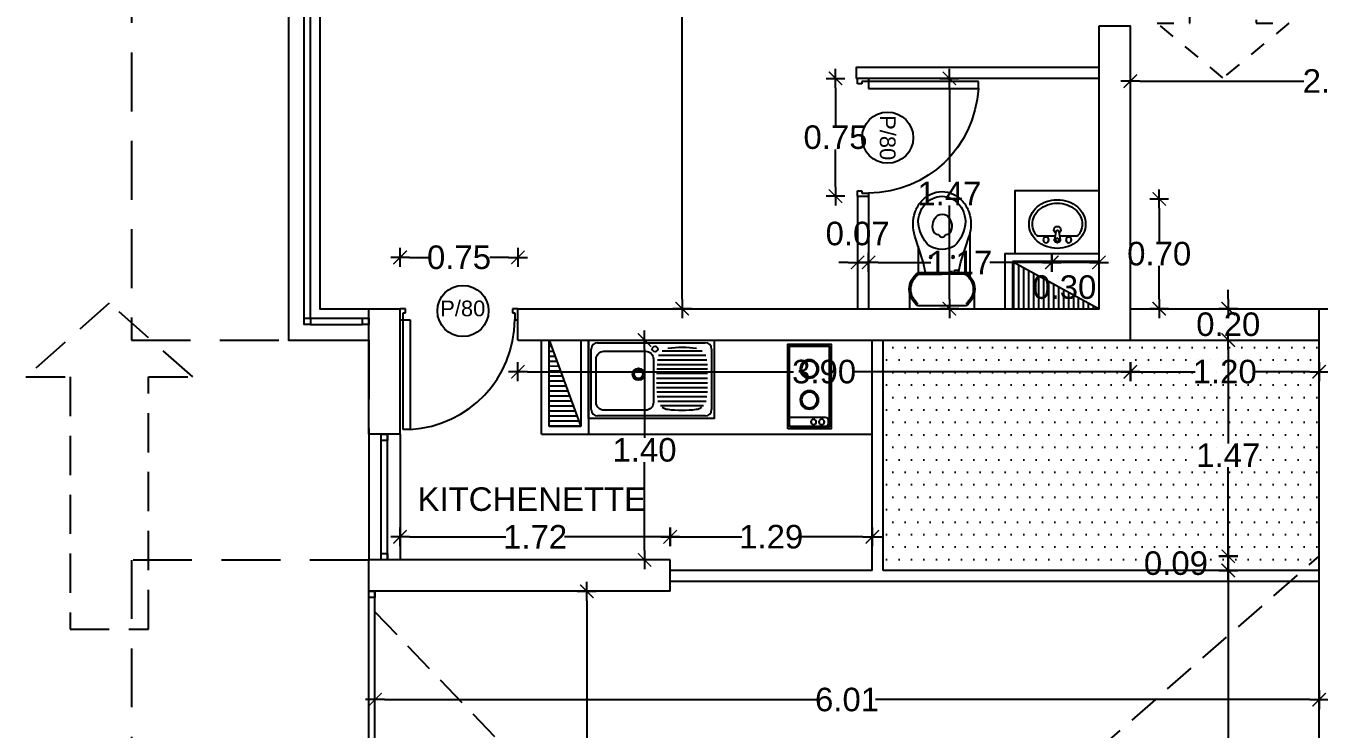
# Model space of a CAD drawing. Header units: millimetres. Extents: x 1217 to 2428, y 234 to 644.
# Drawn here: x 2356.4 to 2364.63, y 408.39 to 412.87 of the extents above; entities that cross this region are included whole.
import ezdxf

# ---------------------------------------------------------------- set-up
doc = ezdxf.new("R2010")
doc.units = ezdxf.units.MM
doc.linetypes.add('HIDDEN', pattern=[0.375, 0.25, -0.125])
doc.linetypes.add('HIDDEN2', pattern=[0.1875, 0.125, -0.0625])
doc.layers.get('0').update_dxf_attribs({"lineweight": 5})
for name, color, linetype in [('0.1', 251, 'Continuous'), ('0.2', 2, 'Continuous'), ('0.3', 6, 'Continuous'), ('ARTEFACTOS', 4, 'Continuous'), ('COTAS INTERIORES', 3, 'Continuous'), ('Muebles', 8, 'Continuous'), ('MURO', 5, 'Continuous'), ('muros', 7, 'Continuous'), ('PUERTAS', 2, 'Continuous'), ('SHAFT', 3, 'Continuous'), ('Texto', 1, 'Continuous')]:
    doc.layers.add(name, color=color, linetype=linetype)
doc.styles.add('INTERARQ', font='arial.ttf')
doc.styles.get("Standard").update_dxf_attribs({"font": 'arial.ttf'})
doc.dimstyles.new('ESCALA_1-50', dxfattribs={"dimtxt": 0.15, "dimasz": 0.06, "dimexe": 0.18, "dimexo": 0.0625, "dimgap": 0, "dimtad": 0, "dimtih": 1, "dimtoh": 1, "dimzin": 0, "dimdsep": 46, "dimtxsty": 'INTERARQ', "dimblk": 'DIMTICK', "dimcen": 0, "dimse1": 1, "dimse2": 1, "dimclrd": 256, "dimclre": 1, "dimclrt": 2, "dimadec": 0, "dimazin": 0, "dimtfac": 4.5, "dimtofl": 0, "dimtmove": 2, "dimatfit": 3, "dimldrblk": 'DIMTICK', "dimfxl": 1, "dimtolj": 1, "dimtzin": 0, "dimarcsym": 0})

# ---------------------------------------------------------------- blocks, each defined once
blk = doc.blocks.new('LAVPLATO')
at = {"layer": 'ARTEFACTOS'}
for p, q in [((-0.383, -0.443), (-0.383, -0.057)), ((-0.343, -0.017), (0.343, -0.017)), ((0.0694, -0.0675), (0.3226, -0.0675)), ((0.383, -0.057), (0.383, -0.443)), ((0.0357, -0.1545), (0.3563, -0.1545)), ((0.0387, -0.1255), (0.3533, -0.1255)), ((0.0458, -0.0965), (0.3462, -0.0965)), ((0.0315, -0.2115), (0.3574, -0.2115)), ((0.0319, -0.2415), (0.3578, -0.2415)), ((0.0338, -0.1835), (0.3582, -0.1835)), ((0.0323, -0.2715), (0.3582, -0.2715)), ((0.0327, -0.3015), (0.3578, -0.3015)), ((0.0342, -0.3305), (0.3563, -0.3305)), ((0.0342, -0.3305), (0.3563, -0.3305)), ((0.0369, -0.3595), (0.3536, -0.3595)), ((0.0369, -0.3595), (0.3536, -0.3595)), ((0.0416, -0.3885), (0.3489, -0.3885)), ((0.343, -0.483), (-0.343, -0.483)), ((0.0586, -0.4175), (0.3319, -0.4175))]:
    blk.add_line(p, q, dxfattribs=at)
blk.add_lwpolyline([(-0.4, 0), (0.4, 0), (0.4, -0.5), (-0.4, -0.5)], close=True, dxfattribs=at)
blk.add_lwpolyline([(-0.302, -0.0709), (-0.037, -0.0709, -0.414214), (0.013, -0.1209), (0.013, -0.3965, -0.414214), (-0.037, -0.4465), (-0.302, -0.4465, -0.414214), (-0.352, -0.3965), (-0.352, -0.1209, -0.414214)], format="xyb", close=True, dxfattribs=at)
for centre, radius in [((0.023, -0.057), 0.0175), ((-0.082, -0.2175), 0.038), ((-0.082, -0.2175), 0.0275)]:
    blk.add_circle(centre, radius, dxfattribs=at)
for centre, radius, start, end in [((-0.343, -0.057), 0.04, 90, 180), ((0.196, -0.7978), 0.75, 83.02075, 96.97925), ((0.343, -0.057), 0.04, 360, 90), ((-0.343, -0.443), 0.04, 180, 270), ((0.1132, -0.3662), 0.075, 233.56948, 263.02075), ((0.1952, 0.3038), 0.75, 263.02075, 276.97925), ((0.2773, -0.3662), 0.075, 276.97925, 306.43052), ((0.343, -0.443), 0.04, 270, 360)]:
    blk.add_arc(centre, radius, start, end, dxfattribs=at)
blk = doc.blocks.new('Van1-pla')
at = {"color": 8}
for p, q in [((-2.2, 42.3), (-18, 42.3)), ((-1.4, 38), (-2.7, 45.5)), ((1, 38), (2.3, 45.5)), ((17.6, 42.3), (1.7, 42.3))]:
    blk.add_line(p, q, dxfattribs=at)
blk.add_lwpolyline([(-25.2, 31.5, 0.112687), (-23.4, 23.4, 0.103282), (-17.9, 16.3, 0.092276), (-9.9, 11.7, 0.085761), (-0.2, 10, 0.085761), (9.5, 11.7, 0.092276), (17.5, 16.3, 0.103282), (22.9, 23.4, 0.112687), (24.8, 31.5, 0.112687), (22.9, 39.6, 0.103282), (17.5, 46.7, 0.092276), (9.5, 51.3, 0.085761), (-0.2, 53, 0.085761), (-9.9, 51.3, 0.092276), (-17.9, 46.7, 0.103282), (-23.4, 39.6, 0.112687)], format="xyb", close=True, dxfattribs=at)
for points in [[(-18, 42.3, 0.063934), (-20.7, 38.3, 0.112687), (-22.2, 31.5, 0.112687)], [(-22.2, 31.5, 0.112687), (-20.7, 24.7, 0.103282), (-15.9, 18.6, 0.092276), (-8.9, 14.5, 0.085761), (-0.2, 13, 0.085761), (8.5, 14.5, 0.092276), (15.5, 18.6, 0.103282), (20.2, 24.7, 0.112687), (21.8, 31.5, 0.112687), (20.2, 38.3, 0.063934), (17.6, 42.3, 0.092276)]]:
    blk.add_lwpolyline(points, format="xyb", dxfattribs=at)
for centre, radius in [((-10.2, 45.5), 2.5), ((-0.2, 45.5), 1.5), ((9.8, 45.5), 2.5)]:
    blk.add_circle(centre, radius, dxfattribs=at)
for centre, radius, start, end in [((-0.2, 45.5), 2.5, 340.3329, 199.6671), ((-0.2, 36.6), 3, 118.1824, 61.8176), ((-0.2, 38), 1.2, 180, 0)]:
    blk.add_arc(centre, radius, start, end, dxfattribs=at)
blk = doc.blocks.new('wc')
at = {"layer": 'ARTEFACTOS', "color": 8}
for p, q in [((0.0667, 0.3584), (-0.0303, 0.3584)), ((0.4474, 0.3297), (0.1774, 0.3297)), ((-0.0104, -0.0028), (-0.0104, 0.3078)), ((0.1906, 0.2929), (0.1906, 0.1525)), ((0.2006, 0.0088), (0.2006, 0.2962)), ((0.2006, 0.2586), (0.2693, 0.2723)), ((0.2006, 0.2584), (0.2115, 0.2584)), ((0.2135, 0.2564), (0.2135, 0.2345)), ((0.2693, 0.2723), (0.4328, 0.3255)), ((0.2006, 0.2232), (0.1906, 0.2232)), ((0.2006, 0.2325), (0.2115, 0.2325)), ((0.1906, 0.0121), (0.1906, 0.1525)), ((0.1867, 0.0003), (0.1863, 0.0003)), ((0.3689, 0.0003), (0.1987, 0.0003)), ((0.2006, 0.0464), (0.2693, 0.0327)), ((0.2693, 0.0327), (0.4328, -0.0205)), ((0.0684, -0.0537), (-0.0303, -0.0537))]:
    blk.add_line(p, q, dxfattribs=at)
for centre in [(0.2994, 0.2224), (0.2994, 0.0796)]:
    blk.add_circle(centre, 0.00699, dxfattribs=at)
for centre, radius, start, end in [((0.0933, 0.2339), 0.1272, 35.46688, 144.53312), ((0.0933, 0.2339), 0.1172, 37.30623, 142.69377), ((0.5066, 0.0988), 0.2384, 90, 108.01942), ((0.5066, 0.0988), 0.2384, 70.5417, 90), ((0.1706, 0.2929), 0.02, 0, 37.30623), ((0.1806, 0.2962), 0.02, 0, 35.46688), ((0.2115, 0.2564), 0.002, 0, 90), ((0.5327, 0.0739), 0.2274, 91.25063, 136.43592), ((0.5124, 0.0619), 0.2399, 69.23302, 86.32883), ((0.5159, 0.125), 0.2106, 49.53777, 70.5417), ((0.5159, 0.125), 0.1806, 49.53777, 63.14356), ((0.5301, 0.1418), 0.1586, 25.90259, 49.53777), ((0.5301, 0.1418), 0.1886, 25.90259, 49.53777), ((0.2115, 0.2345), 0.002, 270, 0), ((0.5031, 0.1526), 0.156, 149.98269, 210.12112), ((0.4398, 0.1536), 0.0161, 125.93404, 233.39955), ((0.4202, 0.187), 0.0227, 296.41627, 327.72247), ((0.5047, 0.167), 0.0658, 170.01923, 173.15171), ((0.4793, 0.1715), 0.0399, 110.98886, 170.01923), ((0.4966, 0.1263), 0.0883, 39.37943, 110.98886), ((0.5102, 0.1534), 0.0618, 333.07253, 27.90797), ((0.5522, 0.1525), 0.1341, 0, 25.90259), ((0.5522, 0.1525), 0.164, 0, 25.90259), ((0.4202, 0.1202), 0.0227, 32.27753, 64.00784), ((0.5047, 0.1402), 0.0658, 186.84829, 189.98077), ((0.4793, 0.1357), 0.0399, 189.98077, 249.01114), ((0.4966, 0.1809), 0.0883, 249.01114, 321.12115), ((0.5301, 0.1632), 0.1586, 310.46223, 334.09741), ((0.5522, 0.1525), 0.1341, 334.09741, 0), ((0.5522, 0.1525), 0.164, 334.09741, 0), ((0.1706, 0.0121), 0.02, 322.69377, 0), ((0.1806, 0.0088), 0.02, 324.53312, 0), ((0.5315, 0.2205), 0.2193, 221.81515, 269.04611), ((0.5116, 0.2113), 0.2107, 274.41953, 294.29125), ((0.5159, 0.18), 0.2106, 289.4583, 310.46223), ((0.5159, 0.18), 0.1806, 297.16921, 310.46223), ((0.5301, 0.1632), 0.1886, 310.46223, 334.09741), ((0.0933, 0.0711), 0.1272, 215.46688, 324.53312), ((0.0933, 0.0711), 0.1172, 217.30623, 322.69377), ((0.5066, 0.2062), 0.2384, 251.98058, 270), ((0.5066, 0.2062), 0.2384, 270, 289.4583)]:
    blk.add_arc(centre, radius, start, end, dxfattribs=at)
blk = doc.blocks.new('DFDFDFDFDDFGGG')
at = {"layer": 'PUERTAS'}
for p, q in [((381629.6763, 7752659.5205), (381629.6427, 7752659.5205)), ((381629.6763, 7752659.4936), (381629.6763, 7752659.5205)), ((381630.359, 7752659.5205), (381630.359, 7752659.4936)), ((381630.3927, 7752659.5205), (381630.359, 7752659.5205)), ((381629.6427, 7752659.4505), (381629.6629, 7752659.4505)), ((381629.6628, 7752658.7508), (381629.6629, 7752659.4505)), ((381629.6629, 7752659.4936), (381629.6763, 7752659.4936)), ((381629.6629, 7752659.4505), (381629.6629, 7752659.4936)), ((381629.6629, 7752659.4505), (381629.7061, 7752659.4505)), ((381629.7061, 7752659.4505), (381629.706, 7752658.7508)), ((381630.359, 7752659.4936), (381630.3725, 7752659.4936)), ((381630.3725, 7752659.4936), (381630.3725, 7752659.4505)), ((381630.3725, 7752659.4505), (381630.3927, 7752659.4505)), ((381629.706, 7752658.7508), (381629.6628, 7752658.7508))]:
    blk.add_line(p, q, dxfattribs=at)
blk.add_ellipse((381629.5787, 7752659.5294), major_axis=(-0.6336, 0.5233), ratio=0.91419, start_param=2.378631, end_param=3.775075, dxfattribs=at)
blk = doc.blocks.new('FLE')
at = {"layer": '0.1', "linetype": 'HIDDEN2', "elevation": 0}
for points in [[(382541.0671, 7753495.9584), (382541.0671, 7753500.898), (382540.5671, 7753500.898), (382540.5671, 7753495.9584, -0.414214), (382540.0671, 7753495.4584), (382538.8262, 7753495.4584), (382538.8262, 7753495.7034), (382538.4149, 7753495.2084), (382538.8262, 7753494.7133), (382538.8262, 7753494.9584), (382540.0671, 7753494.9584, 0.21525), (382540.8171, 7753495.2969, 0.138715)], [(382540.5671, 7753495.9584), (382540.5671, 7753500.898), (382541.0671, 7753500.898), (382541.0671, 7753495.9584, 0.414214), (382541.5671, 7753495.4584), (382542.8081, 7753495.4584), (382542.8081, 7753495.7034), (382543.2193, 7753495.2084), (382542.8081, 7753494.7133), (382542.8081, 7753494.9584), (382541.5671, 7753494.9584, -0.21525), (382540.8171, 7753495.2969, -0.21525)]]:
    blk.add_lwpolyline(points, format="xyb", dxfattribs=at)
blk = doc.blocks.new('DIMTICK')
at = {"color": 1}
for p, q in [((-1, 0), (1, 0)), ((0, 1), (0, -1))]:
    blk.add_line(p, q, dxfattribs=at)
at = {"color": 3, "const_width": 0.141}
blk.add_lwpolyline([(0.71, 0.71), (-0.71, -0.71)], dxfattribs=at)
blk = doc.blocks.new('*D1196')
at = {"layer": 'COTAS INTERIORES', "lineweight": -2, "ltscale": 3, "transparency": 16777216}
for p, q in [((2363.4927, 412.517), (2364.5378, 412.517)), ((2365.9746, 412.517), (2364.9295, 412.517))]:
    blk.add_line(p, q, dxfattribs=at)
at = {"layer": 'Defpoints', "color": 0, "ltscale": 3, "transparency": 16777216}
for p in [(2366.0346, 412.9657, 0), (2363.4327, 412.869, 0), (2366.0346, 412.517)]:
    blk.add_point(p, dxfattribs=at)
at = {"layer": 'COTAS INTERIORES', "lineweight": -2, "ltscale": 3, "transparency": 16777216, "xscale": 0.06, "yscale": 0.06, "zscale": 0.06, "rotation": 180}
blk.add_blockref('DIMTICK', (2363.4327, 412.517), dxfattribs=at)
at = {"layer": 'COTAS INTERIORES', "lineweight": -2, "ltscale": 3, "transparency": 16777216, "xscale": 0.06, "yscale": 0.06, "zscale": 0.06}
blk.add_blockref('DIMTICK', (2366.0346, 412.517), dxfattribs=at)
at = {"layer": 'COTAS INTERIORES', "color": 2, "ltscale": 3, "transparency": 16777216, "insert": (2364.7337, 412.517), "char_height": 0.15, "attachment_point": 5, "style": 'INTERARQ'}
blk.add_mtext('\\A1;2.60', dxfattribs=at)
blk = doc.blocks.new('*D1090')
at = {"layer": 'COTAS INTERIORES', "lineweight": -2, "ltscale": 3, "transparency": 16777216}
for p, q in [((2361.6365, 411.3629), (2361.5765, 411.3629)), ((2361.8265, 411.3629), (2361.8865, 411.3629))]:
    blk.add_line(p, q, dxfattribs=at)
at = {"layer": 'Defpoints', "color": 0, "ltscale": 3, "transparency": 16777216}
for p in [(2361.7665, 411.3629), (2361.6965, 411.0681), (2361.7665, 411.0681, 0)]:
    blk.add_point(p, dxfattribs=at)
at = {"layer": 'COTAS INTERIORES', "lineweight": -2, "ltscale": 3, "transparency": 16777216, "xscale": 0.06, "yscale": 0.06, "zscale": 0.06}
blk.add_blockref('DIMTICK', (2361.6965, 411.3629), dxfattribs=at)
at = {"layer": 'COTAS INTERIORES', "lineweight": -2, "ltscale": 3, "transparency": 16777216, "xscale": 0.06, "yscale": 0.06, "zscale": 0.06, "rotation": 180}
blk.add_blockref('DIMTICK', (2361.7665, 411.3629), dxfattribs=at)
at = {"layer": 'COTAS INTERIORES', "color": 2, "ltscale": 3, "transparency": 16777216, "insert": (2361.6965, 411.5459), "char_height": 0.15, "attachment_point": 5, "style": 'INTERARQ'}
blk.add_mtext('\\A1;0.07', dxfattribs=at)
blk = doc.blocks.new('*D1091')
at = {"layer": 'COTAS INTERIORES', "lineweight": -2, "ltscale": 3, "transparency": 16777216}
for p, q in [((2361.8265, 411.3629), (2362.162, 411.3629)), ((2362.8731, 411.3629), (2362.5375, 411.3629))]:
    blk.add_line(p, q, dxfattribs=at)
at = {"layer": 'Defpoints', "color": 0, "ltscale": 3, "transparency": 16777216}
for p in [(2362.9331, 411.3629), (2361.7665, 411.0681, 0), (2362.9331, 411.0682, 0)]:
    blk.add_point(p, dxfattribs=at)
at = {"layer": 'COTAS INTERIORES', "lineweight": -2, "ltscale": 3, "transparency": 16777216, "xscale": 0.06, "yscale": 0.06, "zscale": 0.06, "rotation": 180}
blk.add_blockref('DIMTICK', (2361.7665, 411.3629), dxfattribs=at)
at = {"layer": 'COTAS INTERIORES', "lineweight": -2, "ltscale": 3, "transparency": 16777216, "xscale": 0.06, "yscale": 0.06, "zscale": 0.06}
blk.add_blockref('DIMTICK', (2362.9331, 411.3629), dxfattribs=at)
at = {"layer": 'COTAS INTERIORES', "color": 2, "ltscale": 3, "transparency": 16777216, "insert": (2362.3498, 411.3629), "char_height": 0.15, "attachment_point": 5, "style": 'INTERARQ'}
blk.add_mtext('\\A1;1.17', dxfattribs=at)
blk = doc.blocks.new('*D1092')
at = {"layer": 'COTAS INTERIORES', "lineweight": -2, "ltscale": 3, "transparency": 16777216}
for p, q in [((2363.6164, 411.7074), (2363.6164, 411.4944)), ((2363.6164, 411.1282), (2363.6164, 411.3412))]:
    blk.add_line(p, q, dxfattribs=at)
at = {"layer": 'Defpoints', "color": 0, "ltscale": 3, "transparency": 16777216}
for p in [(2363.2327, 411.7674, 0), (2363.2327, 411.0682, 0), (2363.6164, 411.0682)]:
    blk.add_point(p, dxfattribs=at)
at = {"layer": 'COTAS INTERIORES', "lineweight": -2, "ltscale": 3, "transparency": 16777216, "xscale": 0.06, "yscale": 0.06, "zscale": 0.06}
for p, rotation in [((2363.6164, 411.7674), 90), ((2363.6164, 411.0682), 270)]:
    blk.add_blockref('DIMTICK', p, dxfattribs=dict(at, rotation=rotation))
at = {"layer": 'COTAS INTERIORES', "color": 2, "ltscale": 3, "transparency": 16777216, "insert": (2363.6164, 411.4178), "char_height": 0.15, "attachment_point": 5, "style": 'INTERARQ'}
blk.add_mtext('\\A1;0.70', dxfattribs=at)
blk = doc.blocks.new('*D1093')
at = {"layer": 'COTAS INTERIORES', "lineweight": -2, "ltscale": 3, "transparency": 16777216}
blk.add_line((2363.1727, 411.3629), (2362.9931, 411.3629), dxfattribs=at)
at = {"layer": 'Defpoints', "color": 0, "ltscale": 3, "transparency": 16777216}
for p in [(2362.9331, 411.7674, 0), (2363.2327, 411.7674, 0), (2362.9331, 411.3629)]:
    blk.add_point(p, dxfattribs=at)
at = {"layer": 'COTAS INTERIORES', "lineweight": -2, "ltscale": 3, "transparency": 16777216, "xscale": 0.06, "yscale": 0.06, "zscale": 0.06, "rotation": 180}
blk.add_blockref('DIMTICK', (2362.9331, 411.3629), dxfattribs=at)
at = {"layer": 'COTAS INTERIORES', "lineweight": -2, "ltscale": 3, "transparency": 16777216, "xscale": 0.06, "yscale": 0.06, "zscale": 0.06}
blk.add_blockref('DIMTICK', (2363.2327, 411.3629), dxfattribs=at)
at = {"layer": 'COTAS INTERIORES', "color": 2, "ltscale": 3, "transparency": 16777216, "insert": (2363.0123, 411.2045), "char_height": 0.15, "attachment_point": 5, "style": 'INTERARQ'}
blk.add_mtext('\\A1;0.30', dxfattribs=at)
blk = doc.blocks.new('*D1094')
at = {"layer": 'COTAS INTERIORES', "lineweight": -2, "ltscale": 3, "transparency": 16777216}
for p, q in [((2362.2805, 412.4744), (2362.2805, 411.8766)), ((2362.2805, 411.1282), (2362.2805, 411.726))]:
    blk.add_line(p, q, dxfattribs=at)
at = {"layer": 'Defpoints', "color": 0, "ltscale": 3, "transparency": 16777216}
for p in [(2361.6882, 412.5344, 0), (2362.2805, 412.5344), (2361.6965, 411.0682, 0)]:
    blk.add_point(p, dxfattribs=at)
at = {"layer": 'COTAS INTERIORES', "lineweight": -2, "ltscale": 3, "transparency": 16777216, "xscale": 0.06, "yscale": 0.06, "zscale": 0.06}
for p, rotation in [((2362.2805, 412.5344), 90), ((2362.2805, 411.0682), 270)]:
    blk.add_blockref('DIMTICK', p, dxfattribs=dict(at, rotation=rotation))
at = {"layer": 'COTAS INTERIORES', "color": 2, "ltscale": 3, "transparency": 16777216, "insert": (2362.2805, 411.8013), "char_height": 0.15, "attachment_point": 5, "style": 'INTERARQ'}
blk.add_mtext('\\A1;1.47', dxfattribs=at)
blk = doc.blocks.new('*D1208')
at = {"layer": 'COTAS INTERIORES', "lineweight": -2, "ltscale": 3, "transparency": 16777216}
for p, q in [((2361.5556, 412.4744), (2361.5556, 412.236)), ((2361.5556, 411.8444), (2361.5556, 412.0828))]:
    blk.add_line(p, q, dxfattribs=at)
at = {"layer": 'Defpoints', "color": 0, "ltscale": 3, "transparency": 16777216}
for p in [(2361.5556, 412.5344), (2361.6882, 412.5344, 0), (2361.6964, 411.7844, 0)]:
    blk.add_point(p, dxfattribs=at)
at = {"layer": 'COTAS INTERIORES', "lineweight": -2, "ltscale": 3, "transparency": 16777216, "xscale": 0.06, "yscale": 0.06, "zscale": 0.06}
for p, rotation in [((2361.5556, 412.5344), 90), ((2361.5556, 411.7844), 270)]:
    blk.add_blockref('DIMTICK', p, dxfattribs=dict(at, rotation=rotation))
at = {"layer": 'COTAS INTERIORES', "color": 2, "ltscale": 3, "transparency": 16777216, "insert": (2361.5556, 412.1594), "char_height": 0.15, "attachment_point": 5, "style": 'INTERARQ'}
blk.add_mtext('\\A1;0.75', dxfattribs=at)
blk = doc.blocks.new('*D1209')
at = {"layer": 'COTAS INTERIORES', "lineweight": -2, "ltscale": 3, "transparency": 16777216}
for p, q in [((2360.5797, 416.4057), (2360.5797, 413.8435)), ((2360.5797, 411.1282), (2360.5797, 413.6904))]:
    blk.add_line(p, q, dxfattribs=at)
at = {"layer": 'Defpoints', "color": 0, "ltscale": 3, "transparency": 16777216}
for p in [(2360.5797, 416.4657), (2360.6006, 416.4657, 0), (2360.6006, 411.0682, 0)]:
    blk.add_point(p, dxfattribs=at)
at = {"layer": 'COTAS INTERIORES', "lineweight": -2, "ltscale": 3, "transparency": 16777216, "xscale": 0.06, "yscale": 0.06, "zscale": 0.06}
for p, rotation in [((2360.5797, 416.4657), 90), ((2360.5797, 411.0682), 270)]:
    blk.add_blockref('DIMTICK', p, dxfattribs=dict(at, rotation=rotation))
at = {"layer": 'COTAS INTERIORES', "color": 2, "ltscale": 3, "transparency": 16777216, "insert": (2360.5797, 413.7669), "char_height": 0.15, "attachment_point": 5, "style": 'INTERARQ'}
blk.add_mtext('\\A1;5.40', dxfattribs=at)
blk = doc.blocks.new('*D1210')
at = {"layer": 'COTAS INTERIORES', "lineweight": -2, "ltscale": 3, "transparency": 16777216}
for p, q in [((2360.5628, 409.6154), (2360.9584, 409.6154)), ((2361.7299, 409.6154), (2361.3342, 409.6154))]:
    blk.add_line(p, q, dxfattribs=at)
at = {"layer": 'Defpoints', "color": 0, "ltscale": 3, "transparency": 16777216}
for p in [(2360.5028, 409.6154), (2360.5028, 409.4019, 0), (2361.7899, 409.4019, 0)]:
    blk.add_point(p, dxfattribs=at)
at = {"layer": 'COTAS INTERIORES', "lineweight": -2, "ltscale": 3, "transparency": 16777216, "xscale": 0.06, "yscale": 0.06, "zscale": 0.06, "rotation": 180}
blk.add_blockref('DIMTICK', (2360.5028, 409.6154), dxfattribs=at)
at = {"layer": 'COTAS INTERIORES', "lineweight": -2, "ltscale": 3, "transparency": 16777216, "xscale": 0.06, "yscale": 0.06, "zscale": 0.06}
blk.add_blockref('DIMTICK', (2361.7899, 409.6154), dxfattribs=at)
at = {"layer": 'COTAS INTERIORES', "color": 2, "ltscale": 3, "transparency": 16777216, "insert": (2361.1463, 409.6154), "char_height": 0.15, "attachment_point": 5, "style": 'INTERARQ'}
blk.add_mtext('\\A1;1.29', dxfattribs=at)
blk = doc.blocks.new('*D1211')
at = {"layer": 'COTAS INTERIORES', "lineweight": -2, "ltscale": 3, "transparency": 16777216}
for p, q in [((2358.8437, 409.6154), (2359.4562, 409.6154)), ((2360.4428, 409.6154), (2359.8302, 409.6154))]:
    blk.add_line(p, q, dxfattribs=at)
at = {"layer": 'Defpoints', "color": 0, "ltscale": 3, "transparency": 16777216}
for p in [(2358.7837, 409.6154), (2358.7837, 409.4686), (2360.5028, 409.4019, 0)]:
    blk.add_point(p, dxfattribs=at)
at = {"layer": 'COTAS INTERIORES', "lineweight": -2, "ltscale": 3, "transparency": 16777216, "xscale": 0.06, "yscale": 0.06, "zscale": 0.06, "rotation": 180}
blk.add_blockref('DIMTICK', (2358.7837, 409.6154), dxfattribs=at)
at = {"layer": 'COTAS INTERIORES', "lineweight": -2, "ltscale": 3, "transparency": 16777216, "xscale": 0.06, "yscale": 0.06, "zscale": 0.06}
blk.add_blockref('DIMTICK', (2360.5028, 409.6154), dxfattribs=at)
at = {"layer": 'COTAS INTERIORES', "color": 2, "ltscale": 3, "transparency": 16777216, "insert": (2359.6432, 409.6154), "char_height": 0.15, "attachment_point": 5, "style": 'INTERARQ'}
blk.add_mtext('\\A1;1.72', dxfattribs=at)
blk = doc.blocks.new('*D1212')
at = {"layer": 'COTAS INTERIORES', "lineweight": -2, "ltscale": 3, "transparency": 16777216}
for p, q in [((2360.3398, 410.8082), (2360.3398, 410.245)), ((2360.3398, 409.5286), (2360.3398, 410.0918))]:
    blk.add_line(p, q, dxfattribs=at)
at = {"layer": 'Defpoints', "color": 0, "ltscale": 3, "transparency": 16777216}
for p in [(2360.2353, 410.8682, 0), (2360.3398, 410.8682), (2360.2353, 409.4686, 0)]:
    blk.add_point(p, dxfattribs=at)
at = {"layer": 'COTAS INTERIORES', "lineweight": -2, "ltscale": 3, "transparency": 16777216, "xscale": 0.06, "yscale": 0.06, "zscale": 0.06}
for p, rotation in [((2360.3398, 410.8682), 90), ((2360.3398, 409.4686), 270)]:
    blk.add_blockref('DIMTICK', p, dxfattribs=dict(at, rotation=rotation))
at = {"layer": 'COTAS INTERIORES', "color": 2, "ltscale": 3, "transparency": 16777216, "insert": (2360.3398, 410.1684), "char_height": 0.15, "attachment_point": 5, "style": 'INTERARQ'}
blk.add_mtext('\\A1;1.40', dxfattribs=at)
blk = doc.blocks.new('*D1213')
at = {"layer": 'COTAS INTERIORES', "lineweight": -2, "ltscale": 3, "transparency": 16777216}
for p, q in [((2358.8437, 411.3946), (2358.9633, 411.3946)), ((2359.4737, 411.3946), (2359.354, 411.3946))]:
    blk.add_line(p, q, dxfattribs=at)
at = {"layer": 'Defpoints', "color": 0, "ltscale": 3, "transparency": 16777216}
for p in [(2358.7837, 411.3946), (2358.7837, 411.0682, 0), (2359.5337, 411.0682, 0)]:
    blk.add_point(p, dxfattribs=at)
at = {"layer": 'COTAS INTERIORES', "lineweight": -2, "ltscale": 3, "transparency": 16777216, "xscale": 0.06, "yscale": 0.06, "zscale": 0.06, "rotation": 180}
blk.add_blockref('DIMTICK', (2358.7837, 411.3946), dxfattribs=at)
at = {"layer": 'COTAS INTERIORES', "lineweight": -2, "ltscale": 3, "transparency": 16777216, "xscale": 0.06, "yscale": 0.06, "zscale": 0.06}
blk.add_blockref('DIMTICK', (2359.5337, 411.3946), dxfattribs=at)
at = {"layer": 'COTAS INTERIORES', "color": 2, "ltscale": 3, "transparency": 16777216, "insert": (2359.1587, 411.3946), "char_height": 0.15, "attachment_point": 5, "style": 'INTERARQ'}
blk.add_mtext('\\A1;0.75', dxfattribs=at)
blk = doc.blocks.new('*D1214')
at = {"layer": 'COTAS INTERIORES', "lineweight": -2, "ltscale": 3, "transparency": 16777216}
for p, q in [((2359.5937, 410.6667), (2361.2887, 410.6667)), ((2363.3727, 410.6667), (2361.6777, 410.6667))]:
    blk.add_line(p, q, dxfattribs=at)
at = {"layer": 'Defpoints', "color": 0, "ltscale": 3, "transparency": 16777216}
for p in [(2359.5337, 410.8682, 0), (2363.4327, 410.8681, 0), (2363.4327, 410.6667)]:
    blk.add_point(p, dxfattribs=at)
at = {"layer": 'COTAS INTERIORES', "lineweight": -2, "ltscale": 3, "transparency": 16777216, "xscale": 0.06, "yscale": 0.06, "zscale": 0.06, "rotation": 180}
blk.add_blockref('DIMTICK', (2359.5337, 410.6667), dxfattribs=at)
at = {"layer": 'COTAS INTERIORES', "lineweight": -2, "ltscale": 3, "transparency": 16777216, "xscale": 0.06, "yscale": 0.06, "zscale": 0.06}
blk.add_blockref('DIMTICK', (2363.4327, 410.6667), dxfattribs=at)
at = {"layer": 'COTAS INTERIORES', "color": 2, "ltscale": 3, "transparency": 16777216, "insert": (2361.4832, 410.6667), "char_height": 0.15, "attachment_point": 5, "style": 'INTERARQ'}
blk.add_mtext('\\A1;3.90', dxfattribs=at)
blk = doc.blocks.new('*D1215')
at = {"layer": 'COTAS INTERIORES', "lineweight": -2, "ltscale": 3, "transparency": 16777216}
for p, q in [((2363.4927, 410.6667), (2363.8461, 410.6667)), ((2364.5746, 410.6667), (2364.2211, 410.6667))]:
    blk.add_line(p, q, dxfattribs=at)
at = {"layer": 'Defpoints', "color": 0, "ltscale": 3, "transparency": 16777216}
for p in [(2363.4327, 410.8682, 0), (2364.6346, 410.8682, 0), (2364.6346, 410.6667)]:
    blk.add_point(p, dxfattribs=at)
at = {"layer": 'COTAS INTERIORES', "lineweight": -2, "ltscale": 3, "transparency": 16777216, "xscale": 0.06, "yscale": 0.06, "zscale": 0.06, "rotation": 180}
blk.add_blockref('DIMTICK', (2363.4327, 410.6667), dxfattribs=at)
at = {"layer": 'COTAS INTERIORES', "lineweight": -2, "ltscale": 3, "transparency": 16777216, "xscale": 0.06, "yscale": 0.06, "zscale": 0.06}
blk.add_blockref('DIMTICK', (2364.6346, 410.6667), dxfattribs=at)
at = {"layer": 'COTAS INTERIORES', "color": 2, "ltscale": 3, "transparency": 16777216, "insert": (2364.0336, 410.6667), "char_height": 0.15, "attachment_point": 5, "style": 'INTERARQ'}
blk.add_mtext('\\A1;1.20', dxfattribs=at)
blk = doc.blocks.new('*D1216')
at = {"layer": 'COTAS INTERIORES', "lineweight": -2, "ltscale": 3, "transparency": 16777216}
for p, q in [((2364.0561, 409.4319), (2364.0561, 408.2552)), ((2364.0561, 406.9253), (2364.0561, 408.102))]:
    blk.add_line(p, q, dxfattribs=at)
at = {"layer": 'Defpoints', "color": 0, "ltscale": 3, "transparency": 16777216}
for p in [(2364.0561, 409.4919), (2364.6346, 409.4919, 0), (2364.6346, 406.8653, 0)]:
    blk.add_point(p, dxfattribs=at)
at = {"layer": 'COTAS INTERIORES', "lineweight": -2, "ltscale": 3, "transparency": 16777216, "xscale": 0.06, "yscale": 0.06, "zscale": 0.06}
for p, rotation in [((2364.0561, 409.4919), 90), ((2364.0561, 406.8653), 270)]:
    blk.add_blockref('DIMTICK', p, dxfattribs=dict(at, rotation=rotation))
at = {"layer": 'COTAS INTERIORES', "color": 2, "ltscale": 3, "transparency": 16777216, "insert": (2364.0561, 408.1786), "char_height": 0.15, "attachment_point": 5, "style": 'INTERARQ'}
blk.add_mtext('\\A1;2.63', dxfattribs=at)
blk = doc.blocks.new('*D1217')
at = {"layer": 'COTAS INTERIORES', "lineweight": -2, "ltscale": 3, "transparency": 16777216}
for p, q in [((2364.0561, 409.5519), (2364.0561, 409.6119)), ((2364.0561, 409.3419), (2364.0561, 409.2819))]:
    blk.add_line(p, q, dxfattribs=at)
at = {"layer": 'Defpoints', "color": 0, "ltscale": 3, "transparency": 16777216}
for p in [(2364.6346, 409.4919, 0), (2364.0561, 409.4019), (2364.6346, 409.4019)]:
    blk.add_point(p, dxfattribs=at)
at = {"layer": 'COTAS INTERIORES', "lineweight": -2, "ltscale": 3, "transparency": 16777216, "xscale": 0.06, "yscale": 0.06, "zscale": 0.06}
for p, rotation in [((2364.0561, 409.4919), 270), ((2364.0561, 409.4019), 90)]:
    blk.add_blockref('DIMTICK', p, dxfattribs=dict(at, rotation=rotation))
at = {"layer": 'COTAS INTERIORES', "color": 2, "ltscale": 3, "transparency": 16777216, "insert": (2363.7229, 409.4469), "char_height": 0.15, "attachment_point": 5, "style": 'INTERARQ'}
blk.add_mtext('\\A1;0.09', dxfattribs=at)
blk = doc.blocks.new('*D1218')
at = {"layer": 'COTAS INTERIORES', "lineweight": -2, "ltscale": 3, "transparency": 16777216}
for p, q in [((2364.0561, 410.8082), (2364.0561, 410.2103)), ((2364.0561, 409.4619), (2364.0561, 410.0597))]:
    blk.add_line(p, q, dxfattribs=at)
at = {"layer": 'Defpoints', "color": 0, "ltscale": 3, "transparency": 16777216}
for p in [(2364.0561, 410.8682), (2364.6346, 410.8682, 0), (2364.6346, 409.4019)]:
    blk.add_point(p, dxfattribs=at)
at = {"layer": 'COTAS INTERIORES', "lineweight": -2, "ltscale": 3, "transparency": 16777216, "xscale": 0.06, "yscale": 0.06, "zscale": 0.06}
for p, rotation in [((2364.0561, 410.8682), 90), ((2364.0561, 409.4019), 270)]:
    blk.add_blockref('DIMTICK', p, dxfattribs=dict(at, rotation=rotation))
at = {"layer": 'COTAS INTERIORES', "color": 2, "ltscale": 3, "transparency": 16777216, "insert": (2364.0561, 410.135), "char_height": 0.15, "attachment_point": 5, "style": 'INTERARQ'}
blk.add_mtext('\\A1;1.47', dxfattribs=at)
blk = doc.blocks.new('*D1219')
at = {"layer": 'COTAS INTERIORES', "lineweight": -2, "ltscale": 3, "transparency": 16777216}
for p, q in [((2364.0561, 411.1282), (2364.0561, 411.1882)), ((2364.0561, 410.8082), (2364.0561, 410.7482))]:
    blk.add_line(p, q, dxfattribs=at)
at = {"layer": 'Defpoints', "color": 0, "ltscale": 3, "transparency": 16777216}
for p in [(2364.0561, 411.0682), (2364.6346, 411.0682), (2364.6346, 410.8682, 0)]:
    blk.add_point(p, dxfattribs=at)
at = {"layer": 'COTAS INTERIORES', "lineweight": -2, "ltscale": 3, "transparency": 16777216, "xscale": 0.06, "yscale": 0.06, "zscale": 0.06}
for p, rotation in [((2364.0561, 411.0682), 270), ((2364.0561, 410.8682), 90)]:
    blk.add_blockref('DIMTICK', p, dxfattribs=dict(at, rotation=rotation))
at = {"layer": 'COTAS INTERIORES', "color": 2, "ltscale": 3, "transparency": 16777216, "insert": (2364.0561, 410.9682), "char_height": 0.15, "attachment_point": 5, "style": 'INTERARQ'}
blk.add_mtext('\\A1;0.20', dxfattribs=at)
blk = doc.blocks.new('*D1221')
at = {"layer": 'COTAS INTERIORES', "lineweight": -2, "ltscale": 3, "transparency": 16777216}
for p, q in [((2359.972, 409.2086), (2359.972, 406.7803)), ((2359.972, 404.1987), (2359.972, 406.627))]:
    blk.add_line(p, q, dxfattribs=at)
at = {"layer": 'Defpoints', "color": 0, "ltscale": 3, "transparency": 16777216}
for p in [(2359.8446, 409.2686, 0), (2359.972, 409.2686), (2359.8446, 404.1387, 0)]:
    blk.add_point(p, dxfattribs=at)
at = {"layer": 'COTAS INTERIORES', "lineweight": -2, "ltscale": 3, "transparency": 16777216, "xscale": 0.06, "yscale": 0.06, "zscale": 0.06}
for p, rotation in [((2359.972, 409.2686), 90), ((2359.972, 404.1387), 270)]:
    blk.add_blockref('DIMTICK', p, dxfattribs=dict(at, rotation=rotation))
at = {"layer": 'COTAS INTERIORES', "color": 2, "ltscale": 3, "transparency": 16777216, "insert": (2359.972, 406.7036), "char_height": 0.15, "attachment_point": 5, "style": 'INTERARQ'}
blk.add_mtext('\\A1;5.13', dxfattribs=at)
blk = doc.blocks.new('*D1222')
at = {"layer": 'COTAS INTERIORES', "lineweight": -2, "ltscale": 3, "transparency": 16777216}
for p, q in [((2358.6837, 408.5786), (2361.4484, 408.5786)), ((2364.5746, 408.5786), (2361.8099, 408.5786))]:
    blk.add_line(p, q, dxfattribs=at)
at = {"layer": 'Defpoints', "color": 0, "ltscale": 3, "transparency": 16777216}
for p in [(2358.6237, 409.2686, 0), (2364.6346, 408.8414, 0), (2364.6346, 408.5786)]:
    blk.add_point(p, dxfattribs=at)
at = {"layer": 'COTAS INTERIORES', "lineweight": -2, "ltscale": 3, "transparency": 16777216, "xscale": 0.06, "yscale": 0.06, "zscale": 0.06, "rotation": 180}
blk.add_blockref('DIMTICK', (2358.6237, 408.5786), dxfattribs=at)
at = {"layer": 'COTAS INTERIORES', "lineweight": -2, "ltscale": 3, "transparency": 16777216, "xscale": 0.06, "yscale": 0.06, "zscale": 0.06}
blk.add_blockref('DIMTICK', (2364.6346, 408.5786), dxfattribs=at)
at = {"layer": 'COTAS INTERIORES', "color": 2, "ltscale": 3, "transparency": 16777216, "insert": (2361.6291, 408.5786), "char_height": 0.15, "attachment_point": 5, "style": 'INTERARQ'}
blk.add_mtext('\\A1;6.01', dxfattribs=at)

msp = doc.modelspace()

# ---------------------------------------------------------------- hatches: boundary and pattern name
at = {"layer": 'muros', "ltscale": 3}
h = msp.add_hatch(dxfattribs=at)
h.set_pattern_fill('DOTS', color=251, scale=0.05)
h.set_pattern_definition([(0, (1002.62363, -376.26156), (0.0396875, 0.079375), [0, -0.079375])])
h.paths.add_polyline_path([(2363.43267, 410.86817), (2361.85985, 410.86817), (2361.85985, 409.40185), (2364.63462, 409.40185), (2364.63462, 410.86817)])
at = {"layer": 'SHAFT'}
h = msp.add_hatch(dxfattribs=at)
h.set_pattern_fill('ANSI31', color=256, scale=0.01, angle=-315, style=0)
h.set_pattern_definition([(90, (-7750984.00724, 381978.967782), (-0.03175, 8e-17), [])])
h.paths.add_polyline_path([(2362.68332, 411.06817), (2362.68335, 411.36811), (2363.23317, 411.06817)])
at = {"layer": 'SHAFT', "linetype": 'ByBlock'}
h = msp.add_hatch(dxfattribs=at)
h.set_pattern_fill('ANSI31', color=256, scale=0.01, angle=-405, style=0)
h.set_pattern_definition([(180, (7755701.032086, -381124.661532), (-6e-17, -0.03175000233469), [])])
h.paths.add_polyline_path([(2359.93356, 410.3183), (2359.73365, 410.86813), (2359.73365, 410.51909), (2359.73365, 410.31848)])
h = msp.add_hatch(dxfattribs=at)
h.set_pattern_fill('ANSI31', color=256, scale=0.01, angle=-405, style=0)
h.set_pattern_definition([(180, (7755701.032086, -381124.661532), (-6e-17, -0.03175000233469), [])])
h.paths.add_polyline_path([(2359.93356, 410.3183), (2359.73365, 410.86813), (2359.73365, 410.51909), (2359.73365, 410.31848)])

# ---------------------------------------------------------------- linework, layer by layer
at = {"layer": '0.1'}
for p, q in [((2358.21359, 411.00817, 0), (2358.54366, 411.00817, 0)), ((2358.21359, 410.96817, 0), (2358.54366, 410.96817, 0))]:
    msp.add_line(p, q, dxfattribs=at)
at = {"layer": '0.1', "elevation": 0}
for points in [[(2358.17359, 411.00817), (2358.17359, 416.42572)], [(2358.21359, 411.00817), (2358.21359, 416.42572)], [(2358.58366, 410.26848), (2358.58367, 409.46863)], [(2358.66366, 409.46862), (2358.66367, 410.26848)], [(2358.70366, 409.46862), (2358.70367, 410.26848)], [(2358.78366, 410.26848), (2358.78366, 409.46862)], [(2358.58367, 404.17865), (2358.58367, 409.26863)], [(2358.62367, 404.17865), (2358.62367, 409.26863)]]:
    msp.add_lwpolyline(points, dxfattribs=at)
at = {"layer": '0.1', "color": 8, "linetype": 'HIDDEN', "elevation": 0}
msp.add_lwpolyline([(2356.93218, 411.10288), (2356.40116, 410.63343), (2356.68218, 410.63343), (2356.68218, 409.02825), (2357.18218, 409.02825), (2357.18218, 410.63343), (2357.4632, 410.63343)], close=True, dxfattribs=at)
at = {"layer": '0.1', "linetype": 'HIDDEN', "ltscale": 0.8, "elevation": 0}
for points in [[(2358.70365, 404.29864), (2364.63461, 409.49185)], [(2358.62367, 409.13864), (2363.53399, 404.00865)]]:
    msp.add_lwpolyline(points, dxfattribs=at)
at = {"layer": '0.2', "color": 8, "elevation": 0}
msp.add_lwpolyline([(2363.23319, 411.41811), (2363.23319, 411.81811), (2362.69719, 411.81811), (2362.69719, 411.41811)], dxfattribs=at)
at = {"layer": '0.2', "elevation": 0}
for points in [[(2358.21359, 410.96817), (2358.17359, 410.96817), (2358.17359, 411.00817), (2358.21359, 411.00817), (2358.21359, 410.96817)], [(2358.58366, 410.96817), (2358.54366, 410.96817), (2358.54366, 411.00817), (2358.58366, 411.00817), (2358.58366, 410.96817)], [(2358.66366, 410.26848), (2358.70366, 410.26848), (2358.70366, 410.22848), (2358.66366, 410.22848), (2358.66366, 410.26848)], [(2358.66366, 409.50862), (2358.70366, 409.50862), (2358.70366, 409.46862), (2358.66366, 409.46862), (2358.66366, 409.50862)], [(2358.58367, 409.26862), (2358.62367, 409.26862), (2358.62367, 409.22862), (2358.58367, 409.22862), (2358.58367, 409.26862)]]:
    msp.add_lwpolyline(points, dxfattribs=at)
at = {"layer": '0.3'}
for p, q in [((2363.23323, 412.53443, 0), (2361.68821, 412.53443, 0)), ((2361.76644, 411.78443, 0), (2361.76644, 411.06817, 0)), ((2359.68365, 410.26848, 0), (2359.68365, 410.86818, 0)), ((2359.68365, 410.26848, 0), (2359.68365, 410.86818, 0)), ((2359.73365, 410.31848, 0), (2359.73365, 410.86818, 0)), ((2359.73365, 410.31848, 0), (2359.73365, 410.86818, 0)), ((2359.93356, 410.86818, 0), (2359.93356, 410.3183, 0)), ((2359.93356, 410.86818, 0), (2359.93356, 410.3183, 0)), ((2359.98356, 410.86816, 0), (2359.98356, 410.2683, 0)), ((2359.98356, 410.86816, 0), (2359.98356, 410.2683, 0)), ((2361.85985, 409.40185, 0), (2361.85985, 410.86811, 0)), ((2361.78985, 409.40185, 0), (2360.50281, 409.40185, 0)), ((2364.63462, 409.40185, 0), (2361.85985, 409.40185, 0))]:
    msp.add_line(p, q, dxfattribs=at)
at = {"layer": '0.3', "elevation": 0}
for points in [[(2363.23322, 412.60443), (2361.68821, 412.60443), (2361.68821, 412.53443)], [(2361.69644, 411.78443), (2361.69644, 411.06817)], [(2361.69644, 411.78443), (2361.76644, 411.78443)], [(2363.23319, 411.41811), (2362.63335, 411.41811), (2362.63339, 411.06811)], [(2361.78985, 409.40185), (2361.78985, 410.86811)], [(2359.93356, 410.3183), (2359.73365, 410.3183)], [(2359.93356, 410.3183), (2359.73365, 410.3183)], [(2359.68365, 410.26848), (2359.98356, 410.2683)], [(2359.68365, 410.26848), (2359.98356, 410.2683)], [(2364.63461, 409.33185), (2360.50281, 409.33185), (2360.50281, 409.33185)]]:
    msp.add_lwpolyline(points, dxfattribs=at)
msp.add_lwpolyline([(2362.68335, 411.36811), (2362.68335, 411.06811), (2363.2332, 411.06817), (2363.23319, 411.36811)], close=True, dxfattribs=at)
at = {"layer": 'ARTEFACTOS'}
for p, q in [((2361.26379, 410.37633, 0), (2361.49018, 410.37633, 0)), ((2361.50953, 410.35698, 0), (2361.50953, 410.33775, 0)), ((2361.49018, 410.31839, 0), (2361.26379, 410.31839, 0))]:
    msp.add_line(p, q, dxfattribs=at)
at = {"layer": 'ARTEFACTOS', "elevation": 0}
msp.add_lwpolyline([(2359.98356, 410.26848), (2361.78985, 410.26848), (2361.78985, 410.86811)], dxfattribs=at)
for points in [[(2361.25209, 410.3032), (2361.25209, 410.8415), (2361.52709, 410.8415), (2361.52709, 410.3032)], [(2361.26379, 410.31491), (2361.26379, 410.8298), (2361.51538, 410.8298), (2361.51538, 410.31491)]]:
    msp.add_lwpolyline(points, close=True, dxfattribs=at)
at = {"layer": 'ARTEFACTOS', "extrusion": (0, 0, -1)}
for centre, major_axis, start_param, end_param in [((2361.38959, 410.68424, 0), (0.04137, -0.04137), 3.9269908, 10.2101761), ((2361.38959, 410.68424, 0), (-0.03508, -0.03508), 2.3561945, 8.6393798), ((2361.38959, 410.48708, 0), (0.04137, -0.04137), 3.9269908, 10.2101761), ((2361.38959, 410.48708, 0), (-0.03508, -0.03508), 2.3561945, 8.6393798), ((2361.41599, 410.34707, 0), (-0.01221, -0.01221), 2.3561945, 8.6393798), ((2361.4678, 410.34707, 0), (-0.01221, -0.01221), 2.3561945, 8.6393798), ((2361.49018, 410.35698, 0), (-0.01369, 0.01369), 0.7853982, 2.3561945), ((2361.49018, 410.33775, 0), (-0.01369, -0.01369), 3.9269908, 5.4977871)]:
    msp.add_ellipse(centre, major_axis=major_axis, ratio=1, start_param=start_param, end_param=end_param, dxfattribs=at)
at = {"layer": 'MURO', "color": 2, "ltscale": 3, "elevation": 0}
for points in [[(2358.07359, 416.46572), (2358.07359, 410.86818), (2358.58366, 410.86817)], [(2358.27359, 416.46572), (2358.27359, 411.06818), (2358.58366, 411.06817)]]:
    msp.add_lwpolyline(points, dxfattribs=at)
at = {"layer": 'MURO', "color": 5, "elevation": 0}
for points in [[(2363.43267, 411.06817), (2364.63462, 411.06817)], [(2363.43267, 410.86817), (2364.63462, 410.86817)]]:
    msp.add_lwpolyline(points, dxfattribs=at)
at = {"layer": 'muros'}
for p, q in [((2363.23338, 411.06817, 0), (2363.2332, 412.86904, 0)), ((2363.2332, 412.86904, 0), (2363.43269, 412.86904, 0)), ((2363.43267, 410.86817, 0), (2363.43269, 412.86904, 0)), ((2358.78366, 410.26848, 0), (2358.78366, 411.06817, 0)), ((2364.63461, 406.86533, 0), (2364.63462, 411.06817, 0)), ((2359.53366, 410.86818, 0), (2363.43267, 410.86817, 0)), ((2358.78366, 410.26848, 0), (2358.58366, 410.26848, 0))]:
    msp.add_line(p, q, dxfattribs=at)
at = {"layer": 'muros', "ltscale": 3}
msp.add_line((2358.58366, 410.26848, 0), (2358.58362, 410.86818, 0), dxfattribs=at)
at = {"layer": 'muros', "color": 3, "linetype": 'HIDDEN2', "ltscale": 3, "elevation": 0}
msp.add_lwpolyline([(2357.07365, 422.26228), (2357.07365, 410.86725), (2358.5837, 410.86724), (2358.58371, 409.4677), (2357.07364, 409.46771), (2357.07364, 404.7371), (2357.87364, 403.9371), (2358.58369, 403.9371), (2358.58369, 400.96783)], dxfattribs=at)
at = {"layer": 'muros', "elevation": 0}
for points in [[(2358.58366, 410.26848), (2358.58366, 411.06817), (2358.78366, 411.06817)], [(2359.53366, 411.06817), (2363.23338, 411.06817)], [(2358.58367, 409.26863), (2358.58367, 409.46863)], [(2360.50281, 409.46862), (2358.58367, 409.46862)], [(2360.50281, 409.26862), (2360.50281, 409.46862)], [(2360.50281, 409.26862), (2358.58367, 409.26862)]]:
    msp.add_lwpolyline(points, dxfattribs=at)
at = {"layer": 'muros', "ltscale": 3, "elevation": 0}
for points in [[(2359.53366, 410.86818), (2359.53366, 411.06817)], [(2364.63462, 411.06817), (2364.83462, 411.06817)]]:
    msp.add_lwpolyline(points, dxfattribs=at)
at = {"layer": 'SHAFT'}
msp.add_line((2362.68332, 411.27817, 0), (2362.68332, 411.06817, 0), dxfattribs=at)
at = {"layer": 'SHAFT', "elevation": 0}
msp.add_lwpolyline([(2362.68335, 411.36811), (2363.23317, 411.06817)], dxfattribs=at)
at = {"layer": 'SHAFT', "linetype": 'ByBlock', "elevation": 0}
msp.add_lwpolyline([(2359.73363, 410.86818), (2359.93356, 410.3183)], dxfattribs=at)
msp.add_lwpolyline([(2359.73363, 410.86818), (2359.93356, 410.3183)], dxfattribs=at)
at = {"layer": 'Texto'}
for centre in [(2361.88737, 412.15696, 0), (2359.18383, 411.05379, 0)]:
    msp.add_circle(centre, 0.16298, dxfattribs=at)

# ---------------------------------------------------------------- block references
at = {"layer": '0.1', "linetype": 'HIDDEN2', "xscale": 0.8466550633729639, "yscale": 0.8466550633729639, "zscale": 0.8466550633729639, "rotation": 270}
msp.add_blockref('FLE', (-6562171.95465, 324294.69155, 0), dxfattribs=at)
at = {"layer": '0.1', "extrusion": (0, 0, -1), "xscale": 0.9988240008469836, "yscale": 0.9988240008469836, "zscale": -0.9988240008469836, "rotation": 90.00000000000001}
msp.add_blockref('wc', (-2362.08138, 411.09847, 0), dxfattribs=at)
at = {"layer": 'ARTEFACTOS', "color": 8, "xscale": -0.007200000807642937, "yscale": 0.007200000807642937, "zscale": 0.007200000807642937, "rotation": 180}
msp.add_blockref('Van1-pla', (2362.96936, 411.83386, 0), dxfattribs=at)
at = {"layer": 'Muebles'}
msp.add_blockref('LAVPLATO', (2360.38356, 410.86816, 0), dxfattribs=at)
at = {"layer": 'PUERTAS', "xscale": -1, "rotation": 90}
msp.add_blockref('DFDFDFDFDDFGGG', (7755021.21692, 382042.17713, 0), dxfattribs=at)
at = {"layer": 'PUERTAS'}
msp.add_blockref('DFDFDFDFDDFGGG', (-379270.85903, -7752248.4523, 0), dxfattribs=at)

# ---------------------------------------------------------------- texts
at = {"layer": 'Texto', "insert": (2361.88737, 412.15696, 0), "char_height": 0.1, "width": 0.3315336, "attachment_point": 5, "rotation": 270}
msp.add_mtext('{\\fArial|b0|i0|c0|p34;P/80}', dxfattribs=at)
at = {"layer": 'Texto', "attachment_point": 5}
for s, insert, char_height, width in [('{\\fArial|b0|i0|c0|p34;P/80}', (2359.18254, 411.06911, 0), 0.1, 0.3315336), ('KITCHENETTE', (2359.62212, 409.85447, 0), 0.15, 1.9772647)]:
    msp.add_mtext(s, dxfattribs=dict(at, insert=insert, char_height=char_height, width=width))

# ---------------------------------------------------------------- dimensions: what is measured, and where the dimension line sits
at = {"layer": 'COTAS INTERIORES', "ltscale": 3}
for base, p1, p2, angle, picture, middle in [((2360.57969, 416.46572, 0), (2360.60058, 411.06817, 0), (2360.60058, 416.46572, 0), 90, '*D1209', (2360.57969, 413.76695, 0)), ((2361.5556, 412.53443, 0), (2361.69644, 411.78443, 0), (2361.68821, 412.53443, 0), 90, '*D1208', (2361.5556, 412.15943, 0)), ((2362.28049, 412.53443, 0), (2361.69645, 411.06818, 0), (2361.68821, 412.53443, 0), 270, '*D1094', (2362.28049, 411.80131, 0)), ((2363.61645, 411.06818, 0), (2363.23271, 411.76736, 0), (2363.23271, 411.06818, 0), 270, '*D1092', (2363.61645, 411.41777, 0)), ((2364.0561, 411.06817, 0), (2364.63462, 410.86817, 0), (2364.63462, 411.06817, 0), 90, '*D1219', (2364.0561, 410.96817, 0)), ((2360.33981, 410.86818, 0), (2360.23526, 409.46862, 0), (2360.23526, 410.86818, 0), 90, '*D1212', (2360.33981, 410.1684, 0)), ((2364.0561, 410.86817, 0), (2364.63462, 409.40185, 0), (2364.63462, 410.86817, 0), 90, '*D1218', (2364.0561, 410.13501, 0)), ((2364.0561, 409.40185, 0), (2364.63461, 409.49185, 0), (2364.63462, 409.40185, 0), 90, '*D1217', (2363.72293, 409.44685, 0)), ((2364.0561, 409.49185, 0), (2364.63461, 406.86533, 0), (2364.63461, 409.49185, 0), 90, '*D1216', (2364.0561, 408.17859, 0)), ((2359.97196, 409.26862, 0), (2359.84458, 404.13865, 0), (2359.84459, 409.26862, 0), 90, '*D1221', (2359.97196, 406.70364, 0))]:
    dim = msp.add_linear_dim(base=base, p1=p1, p2=p2, angle=angle, dimstyle='ESCALA_1-50', dxfattribs=at)
    dim.commit()
    dim.dimension.update_dxf_attribs({"geometry": picture, "text_midpoint": middle})
for base, p1, p2, picture, middle in [((2366.03463, 412.51702, 0), (2363.43269, 412.86904, 0), (2366.03463, 412.96574, 0), '*D1196', (2364.73366, 412.51702, 0)), ((2358.78366, 411.39462, 0), (2359.53366, 411.06817, 0), (2358.78366, 411.06817, 0), '*D1213', (2359.15866, 411.39462, 0)), ((2362.93306, 411.36285, 0), (2361.76645, 411.06814, 0), (2362.93306, 411.06818, 0), '*D1091', (2362.34975, 411.36285, 0)), ((2363.43267, 410.6667, 0), (2359.53366, 410.86818, 0), (2363.43267, 410.86814, 0), '*D1214', (2361.48317, 410.6667, 0)), ((2364.63462, 410.6667, 0), (2363.43267, 410.86817, 0), (2364.63462, 410.86817, 0), '*D1215', (2364.03364, 410.6667, 0)), ((2358.78366, 409.61537, 0), (2360.50281, 409.40185, 0), (2358.78366, 409.46862, 0), '*D1211', (2359.64323, 409.61537, 0)), ((2360.50281, 409.61537, 0), (2361.78985, 409.40185, 0), (2360.50281, 409.40185, 0), '*D1210', (2361.14633, 409.61537, 0)), ((2364.63461, 408.5786, 0), (2358.62367, 409.26862, 0), (2364.63461, 408.84141, 0), '*D1222', (2361.62914, 408.5786, 0))]:
    dim = msp.add_linear_dim(base=base, p1=p1, p2=p2, dimstyle='ESCALA_1-50', dxfattribs=at)
    dim.commit()
    dim.dimension.update_dxf_attribs({"geometry": picture, "text_midpoint": middle})
for base, p1, p2, picture, middle in [((2362.93306, 411.36285, 0), (2363.23271, 411.76736, 0), (2362.93306, 411.76736, 0), '*D1093', (2363.01231, 411.20455, 0)), ((2361.76645, 411.36285, 0), (2361.69645, 411.06815, 0), (2361.76645, 411.06814, 0), '*D1090', (2361.69645, 411.5459, 0))]:
    dim = msp.add_linear_dim(base=base, p1=p1, p2=p2, dimstyle='ESCALA_1-50', dxfattribs=at)
    dim.commit()
    dim.dimension.update_dxf_attribs({"geometry": picture, "text_midpoint": middle, "dimtype": 160})

doc.saveas('drawing.dxf')
